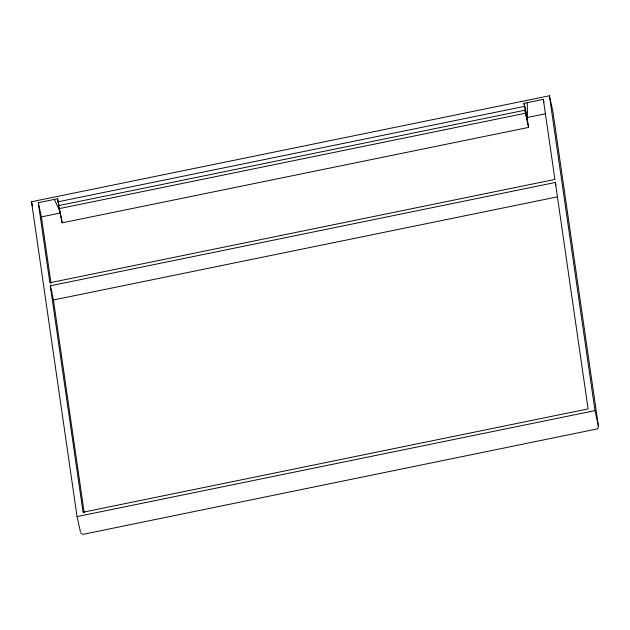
<?xml version="1.0" encoding="UTF-8"?>
<svg xmlns="http://www.w3.org/2000/svg" width="630" height="630" viewBox="0 0 630 630"><rect width="100%" height="100%" fill="white"/><g stroke="black" fill="none" stroke-linecap="round" stroke-linejoin="round"><path stroke-width="0.94" d="M527.239 102.666L527.601 120.527L524.018 103.328L543.32 99.375L543.95 102.21M80.506 532.185L77.049 516.592L31.5 201.742L549.423 95.768L552.88 111.36L598.429 426.211L597.587 428.833L83.57 534.224L82.491 534.232L80.9 533.169M543.32 99.375L554.904 179.424L49.849 282.76L38.265 202.718L57.566 198.765L58.826 204.435M58.842 205.577L58.007 201.797L524.459 106.36M58.558 205.624L525.01 110.187L528.153 124.354L528.594 127.41L62.142 222.847L58.558 205.624L61.488 218.854M58.999 208.68L525.452 113.235L525.01 110.187M51.03 283.429L41.407 216.885L59.787 213.129M545.548 113.739L527.16 117.495L524.018 103.328M555.345 182.472L588.097 408.886L83.042 512.229L50.29 285.807L555.345 182.472L555.975 185.307M84.215 512.796L53.432 299.982L557.526 196.836M77.049 516.592L594.972 410.618L549.423 95.768M54.353 199.427L60.315 212.097M594.972 410.618L598.429 426.211M525.452 113.235L528.594 127.41M38.265 202.718L41.407 216.885M51.518 290.32L51.943 292.21M50.29 285.807L53.432 299.982M31.5 201.742L32.516 206.333M61.701 219.799L62.142 222.847M57.566 198.765L58.007 201.797"/></g></svg>
